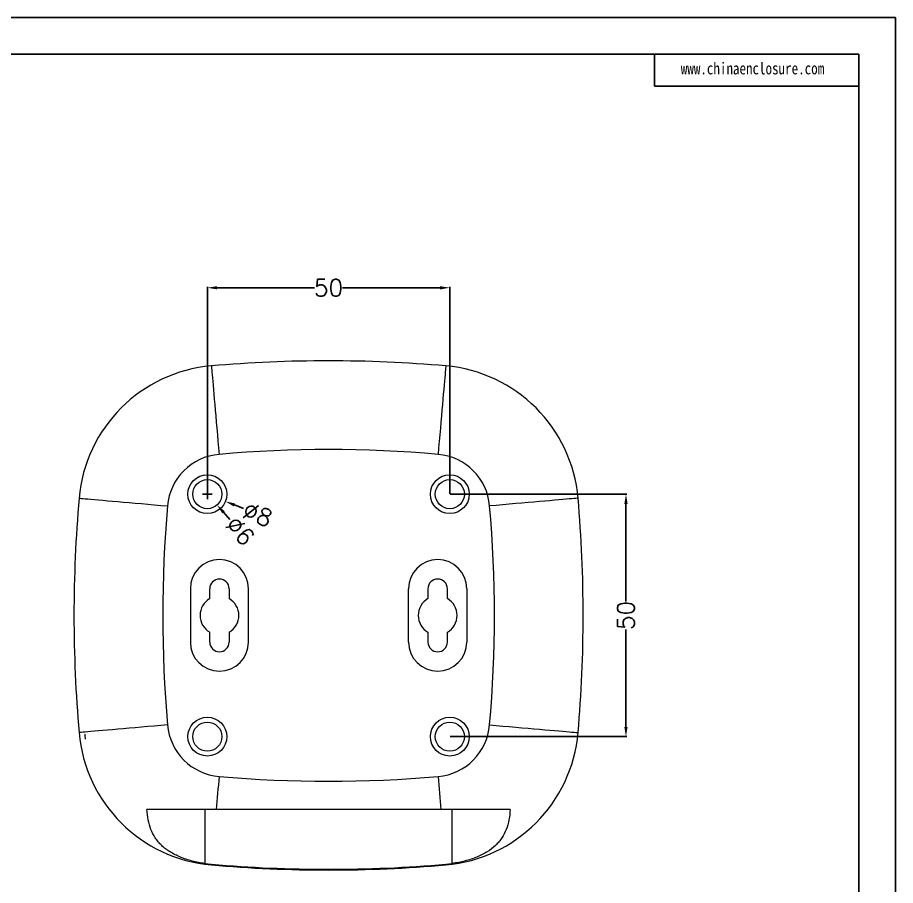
# Model space of a CAD drawing. Header units: inches. Extents: x 510 to 1495, y 1000 to 1318.
# Drawn here: x 779.2 to 960.2, y 1139.4 to 1318.4 of the extents above; entities that cross this region are included whole.
import ezdxf

# ---------------------------------------------------------------- set-up
doc = ezdxf.new("R2010")
doc.units = ezdxf.units.IN
doc.layers.add('文字', color=81, linetype='Continuous')
doc.styles.get("Standard").update_dxf_attribs({"font": 'txt', "bigfont": 'gbcbig.shx'})
doc.styles.add('宋体', font='', dxfattribs={"width": 0.8, "height": 3.5})
doc.styles.get('宋体').set_extended_font_data('SimSun')
doc.dimstyles.new('3.5', dxfattribs={"dimtxt": 3.5, "dimasz": 2, "dimexe": 0.18, "dimexo": 0.0625, "dimgap": 0.25, "dimtad": 0, "dimzin": 12, "dimdsep": 46, "dimtxsty": 'Standard', "dimcen": 1, "dimclrd": 3, "dimclre": 3, "dimadec": 0, "dimazin": 0, "dimtfac": 1, "dimtofl": 0, "dimtmove": 0, "dimatfit": 3, "dimfxl": 0, "dimtolj": 1, "dimtzin": 0, "dimarcsym": 0})

# ---------------------------------------------------------------- blocks, each defined once
blk = doc.blocks.new('*D203')
at = {"color": 3, "lineweight": -2, "transparency": 16777216}
for p, q in [((818.34, 1220.16), (818.34, 1262.85)), ((820.34, 1262.67), (840.46, 1262.67)), ((866.34, 1262.67), (846.21, 1262.67)), ((868.34, 1220.16), (868.34, 1262.85))]:
    blk.add_line(p, q, dxfattribs=at)
at = {"color": 3, "transparency": 16777216}
for points in [[(820.34, 1263), (820.34, 1262.33), (818.34, 1262.67)], [(866.34, 1263), (866.34, 1262.33), (868.34, 1262.67)]]:
    blk.add_solid(points, dxfattribs=at)
at = {"layer": 'Defpoints', "color": 0, "transparency": 16777216}
for p in [(868.34, 1262.67), (818.34, 1220.1), (868.34, 1220.1)]:
    blk.add_point(p, dxfattribs=at)
at = {"color": 0, "transparency": 16777216, "insert": (843.34, 1262.67), "char_height": 3.5, "attachment_point": 5}
blk.add_mtext('\\A1;50', dxfattribs=at)
blk = doc.blocks.new('*D204')
at = {"color": 3, "lineweight": -2, "transparency": 16777216}
for p, q in [((868.4, 1220.1), (904.84, 1220.1)), ((904.66, 1218.1), (904.66, 1197.98)), ((904.66, 1172.1), (904.66, 1192.23)), ((868.4, 1170.1), (904.84, 1170.1))]:
    blk.add_line(p, q, dxfattribs=at)
at = {"color": 3, "transparency": 16777216}
for points in [[(904.33, 1218.1), (905, 1218.1), (904.66, 1220.1)], [(904.33, 1172.1), (905, 1172.1), (904.66, 1170.1)]]:
    blk.add_solid(points, dxfattribs=at)
at = {"layer": 'Defpoints', "color": 0, "transparency": 16777216}
for p in [(868.34, 1220.1), (868.34, 1170.1), (904.66, 1170.1)]:
    blk.add_point(p, dxfattribs=at)
at = {"color": 0, "transparency": 16777216, "insert": (904.66, 1195.1), "char_height": 3.5, "attachment_point": 5, "rotation": 90}
blk.add_mtext('\\A1;50', dxfattribs=at)
blk = doc.blocks.new('*D205')
at = {"color": 3, "lineweight": -2, "transparency": 16777216}
for p, q in [((818.34, 1219.1), (818.34, 1221.1)), ((817.34, 1220.1), (819.34, 1220.1)), ((825.77, 1217.14), (823.91, 1217.88))]:
    blk.add_line(p, q, dxfattribs=at)
at = {"color": 3, "transparency": 16777216}
blk.add_solid([(824.04, 1218.19), (823.79, 1217.57), (822.06, 1218.62)], dxfattribs=at)
at = {"layer": 'Defpoints', "color": 0, "transparency": 16777216}
for p in [(814.62, 1221.58), (822.06, 1218.62)]:
    blk.add_point(p, dxfattribs=at)
at = {"color": 0, "transparency": 16777216, "insert": (828.71, 1215.96), "char_height": 3.5, "attachment_point": 5, "rotation": 338.2473}
blk.add_mtext('\\A1;∅8', dxfattribs=at)
blk = doc.blocks.new('*D206')
at = {"color": 3, "lineweight": -2, "transparency": 16777216}
for p, q in [((818.34, 1219.1), (818.34, 1221.1)), ((817.34, 1220.1), (819.34, 1220.1)), ((823, 1214.88), (821.67, 1216.37))]:
    blk.add_line(p, q, dxfattribs=at)
at = {"color": 3, "transparency": 16777216}
blk.add_solid([(821.92, 1216.6), (821.42, 1216.15), (820.34, 1217.86)], dxfattribs=at)
at = {"layer": 'Defpoints', "color": 0, "transparency": 16777216}
for p in [(816.34, 1222.34), (820.34, 1217.86)]:
    blk.add_point(p, dxfattribs=at)
at = {"color": 0, "transparency": 16777216, "insert": (825.11, 1212.52), "char_height": 3.5, "attachment_point": 5, "rotation": 311.775}
blk.add_mtext('\\A1;∅6', dxfattribs=at)

msp = doc.modelspace()

# ---------------------------------------------------------------- linework, layer by layer
for p, q in [((510.01, 1318.392), (960.233, 1318.392)), ((960.233, 1318.392), (960.233, 1000.052)), ((521.66, 1310.812), (952.653, 1310.812)), ((910.545, 1310.812), (910.545, 1304.233)), ((952.653, 1310.812), (952.653, 1007.631)), ((910.545, 1304.233), (952.653, 1304.233))]:
    msp.add_line(p, q)
at = {"color": 7, "linetype": 'Continuous', "lineweight": 15}
for p, q in [((814.84, 1200.602), (814.84, 1189.602)), ((818.84, 1198.566), (818.84, 1200.602)), ((822.84, 1200.602), (822.84, 1198.566)), ((826.84, 1189.602), (826.84, 1200.602)), ((859.84, 1189.602), (859.84, 1200.602)), ((863.84, 1200.602), (863.84, 1198.566)), ((867.84, 1198.566), (867.84, 1200.602)), ((871.84, 1200.602), (871.84, 1189.602)), ((818.84, 1189.602), (818.84, 1191.638)), ((822.84, 1191.638), (822.84, 1189.602)), ((863.84, 1191.638), (863.84, 1189.602)), ((867.84, 1189.602), (867.84, 1191.638)), ((817.84, 1155.102), (817.84, 1143.947)), ((868.84, 1143.947), (868.84, 1155.102))]:
    msp.add_line(p, q, dxfattribs=at)
at = {"color": 7, "linetype": 'Continuous', "lineweight": 15, "flags": 128}
for points in [[(819.172, 1246.55), (819.176, 1246.499), (819.189, 1246.346), (819.211, 1246.093), (819.242, 1245.74), (819.281, 1245.29), (819.329, 1244.745), (819.385, 1244.107), (819.448, 1243.382), (819.518, 1242.573), (819.596, 1241.683), (819.68, 1240.719), (819.77, 1239.686), (819.866, 1238.589), (819.967, 1237.435), (820.072, 1236.229), (820.181, 1234.98), (820.293, 1233.693), (820.408, 1232.376), (820.525, 1231.036), (820.643, 1229.682), (820.762, 1228.319)], [(867.508, 1246.55), (867.504, 1246.499), (867.49, 1246.346), (867.468, 1246.093), (867.438, 1245.74), (867.398, 1245.29), (867.351, 1244.745), (867.295, 1244.107), (867.232, 1243.382), (867.161, 1242.573), (867.084, 1241.683), (867, 1240.719), (866.909, 1239.686), (866.814, 1238.589), (866.713, 1237.435), (866.608, 1236.229), (866.499, 1234.98), (866.387, 1233.693), (866.272, 1232.376), (866.155, 1231.036), (866.037, 1229.682), (865.918, 1228.319)], [(791.892, 1219.27), (791.943, 1219.266), (792.096, 1219.253), (792.349, 1219.23), (792.702, 1219.2), (793.152, 1219.16), (793.697, 1219.113), (794.334, 1219.057), (795.06, 1218.994), (795.869, 1218.923), (796.759, 1218.846), (797.723, 1218.762), (798.756, 1218.672), (799.853, 1218.576), (801.007, 1218.475), (802.213, 1218.37), (803.462, 1218.261), (804.749, 1218.149), (806.066, 1218.034), (807.406, 1217.917), (808.76, 1217.799), (810.123, 1217.68)], [(894.788, 1219.27), (894.737, 1219.266), (894.584, 1219.253), (894.331, 1219.23), (893.978, 1219.2), (893.528, 1219.16), (892.982, 1219.113), (892.345, 1219.057), (891.62, 1218.994), (890.81, 1218.923), (889.921, 1218.846), (888.957, 1218.762), (887.924, 1218.672), (886.827, 1218.576), (885.672, 1218.475), (884.467, 1218.37), (883.217, 1218.261), (881.931, 1218.149), (880.614, 1218.034), (879.274, 1217.917), (877.919, 1217.799), (876.557, 1217.68)], [(810.123, 1172.524), (808.76, 1172.405), (807.406, 1172.287), (806.066, 1172.17), (804.749, 1172.055), (803.462, 1171.943), (802.213, 1171.834), (801.007, 1171.729), (799.853, 1171.628), (798.756, 1171.532), (797.723, 1171.442), (796.759, 1171.358), (795.869, 1171.281), (795.06, 1171.21), (794.334, 1171.147), (793.697, 1171.091), (793.152, 1171.044), (792.702, 1171.004), (792.349, 1170.974), (792.096, 1170.951), (791.943, 1170.938), (791.892, 1170.934)], [(876.557, 1172.524), (877.919, 1172.405), (879.274, 1172.287), (880.614, 1172.17), (881.931, 1172.055), (883.217, 1171.943), (884.467, 1171.834), (885.672, 1171.729), (886.827, 1171.628), (887.924, 1171.532), (888.957, 1171.442), (889.921, 1171.358), (890.81, 1171.281), (891.62, 1171.21), (892.345, 1171.147), (892.982, 1171.091), (893.528, 1171.044), (893.978, 1171.004), (894.331, 1170.974), (894.584, 1170.951), (894.737, 1170.938), (894.788, 1170.934)], [(820.762, 1161.885), (820.686, 1161.016), (820.61, 1160.15), (820.535, 1159.287), (820.46, 1158.431), (820.386, 1157.582), (820.313, 1156.743), (820.241, 1155.916), (820.17, 1155.102)], [(865.918, 1161.885), (865.994, 1161.016), (866.069, 1160.15), (866.145, 1159.287), (866.219, 1158.431), (866.293, 1157.582), (866.366, 1156.743), (866.439, 1155.916), (866.51, 1155.102)], [(819.184, 1143.799), (819.181, 1143.765), (819.179, 1143.735), (819.176, 1143.711), (819.175, 1143.69), (819.173, 1143.674), (819.172, 1143.663), (819.172, 1143.656), (819.172, 1143.654)], [(867.496, 1143.799), (867.499, 1143.765), (867.501, 1143.735), (867.503, 1143.711), (867.505, 1143.69), (867.506, 1143.674), (867.507, 1143.663), (867.508, 1143.656), (867.508, 1143.654)]]:
    msp.add_lwpolyline(points, dxfattribs=at)
at = {"color": 7, "linetype": 'Continuous', "lineweight": 15}
for centre, radius in [((818.34, 1220.102), 4), ((868.34, 1220.102), 4), ((818.34, 1220.102), 3), ((868.34, 1220.102), 3), ((818.34, 1170.102), 4), ((818.34, 1170.102), 3), ((868.34, 1170.102), 4), ((868.34, 1170.102), 3)]:
    msp.add_circle(centre, radius, dxfattribs=at)
for centre, radius, start, end in [((843.34, 969.477), 278.125, 85.01486, 94.98514), ((821.778, 1216.663), 30, 94.98514, 175.01486), ((864.901, 1216.663), 30, 4.98514, 85.01486), ((843.34, 969.477), 259.825, 85.01486, 94.98514), ((821.778, 1216.663), 11.7, 94.98514, 175.01486), ((864.901, 1216.663), 11.7, 4.98514, 85.01486), ((1068.965, 1195.102), 278.125, 175.01486, 184.98514), ((617.715, 1195.102), 278.125, 355.01486, 4.98514), ((1068.965, 1195.102), 259.825, 175.01486, 184.98514), ((617.715, 1195.102), 259.825, 355.01486, 4.98514), ((820.84, 1200.602), 6, 0, 180), ((865.84, 1200.602), 6, 0, 180), ((820.84, 1200.602), 2, 0, 180), ((865.84, 1200.602), 2, 0, 180), ((820.84, 1195.102), 4, 120, 240), ((820.84, 1195.102), 4, 300, 60), ((865.84, 1195.102), 4, 120, 240), ((865.84, 1195.102), 4, 300, 60), ((820.84, 1189.602), 6, 180, 0), ((820.84, 1189.602), 2, 180, 0), ((865.84, 1189.602), 6, 180, 0), ((865.84, 1189.602), 2, 180, 0), ((821.778, 1173.541), 11.7, 184.98514, 265.01486), ((864.901, 1173.541), 11.7, 274.98514, 355.01486), ((821.778, 1173.541), 30, 184.98514, 265.01486), ((821.778, 1173.541), 28.881, 185.83977, 187.83792), ((864.901, 1173.541), 30, 274.98514, 355.01486), ((843.34, 1420.727), 259.825, 265.01486, 274.98514), ((821.778, 1173.541), 29.855, 262.41919, 265.01486), ((843.34, 1420.727), 278.125, 265.01486, 274.98514), ((843.34, 1420.727), 277.98, 265.01486, 274.98514), ((864.901, 1173.541), 29.855, 274.98514, 277.58081)]:
    msp.add_arc(centre, radius, start, end, dxfattribs=at)
for points, knots in [([(817.84, 1143.947), (816.94, 1144.066), (816.066, 1144.236), (814.794, 1144.565), (814.374, 1144.688), (813.556, 1144.958), (813.162, 1145.103), (812.4, 1145.416), (812.033, 1145.583), (811.326, 1145.942), (810.984, 1146.133), (810.012, 1146.738), (809.438, 1147.178), (808.675, 1147.9), (808.437, 1148.152), (807.997, 1148.674), (807.795, 1148.943), (807.242, 1149.774), (806.942, 1150.361), (806.457, 1151.613), (806.276, 1152.273), (806.015, 1153.644), (805.933, 1154.357), (805.887, 1155.102)], [0, 0, 0, 0, 0.125, 0.125, 0.1875, 0.1875, 0.25, 0.25, 0.3125, 0.3125, 0.375, 0.375, 0.5, 0.5, 0.5625, 0.5625, 0.625, 0.625, 0.75, 0.75, 0.875, 0.875, 1, 1, 1, 1]), ([(820.17, 1155.102), (818.93, 1155.102), (817.695, 1155.102), (815.235, 1155.102), (814.01, 1155.102), (812.184, 1155.102), (811.575, 1155.102), (810.378, 1155.102), (809.789, 1155.102), (808.057, 1155.102), (806.946, 1155.102), (805.887, 1155.102)], [0, 0, 0, 0, 0.25, 0.25, 0.5, 0.5, 0.625, 0.625, 0.75, 0.75, 1, 1, 1, 1]), ([(866.51, 1155.102), (862.663, 1155.102), (858.812, 1155.102), (851.106, 1155.102), (847.25, 1155.102), (842.913, 1155.102), (842.427, 1155.102), (841.459, 1155.102), (840.007, 1155.102), (838.555, 1155.102), (835.651, 1155.102), (833.715, 1155.102), (827.909, 1155.102), (824.039, 1155.102), (820.17, 1155.102)], [0, 0, 0, 0, 0.25, 0.25, 0.5, 0.5, 0.53125, 0.53125, 0.5625, 0.625, 0.625, 0.75, 0.75, 1, 1, 1, 1]), ([(880.792, 1155.102), (880.258, 1155.102), (879.707, 1155.102), (878.586, 1155.102), (878.014, 1155.102), (876.851, 1155.102), (876.26, 1155.102), (875.059, 1155.102), (874.458, 1155.102), (872.647, 1155.102), (871.429, 1155.102), (868.98, 1155.102), (867.748, 1155.102), (866.51, 1155.102)], [0, 0, 0, 0, 0.125, 0.125, 0.25, 0.25, 0.375, 0.375, 0.5, 0.5, 0.75, 0.75, 1, 1, 1, 1]), ([(880.792, 1155.102), (880.747, 1154.357), (880.665, 1153.643), (880.403, 1152.271), (880.221, 1151.61), (879.74, 1150.367), (879.442, 1149.783), (878.894, 1148.956), (878.694, 1148.688), (878.257, 1148.168), (878.018, 1147.914), (877.253, 1147.187), (876.679, 1146.747), (875.715, 1146.144), (875.375, 1145.953), (874.661, 1145.59), (874.292, 1145.422), (873.151, 1144.952), (872.345, 1144.685), (871.061, 1144.351), (870.621, 1144.252), (869.738, 1144.08), (869.291, 1144.007), (868.84, 1143.947)], [0, 0, 0, 0, 0.125, 0.125, 0.25, 0.25, 0.375, 0.375, 0.4375, 0.4375, 0.5, 0.5, 0.625, 0.625, 0.6875, 0.6875, 0.75, 0.75, 0.875, 0.875, 0.9375, 0.9375, 1, 1, 1, 1])]:
    msp.add_open_spline(points, degree=3, knots=knots, dxfattribs=at)

# ---------------------------------------------------------------- texts
at = {"layer": '文字', "color": 0, "insert": (915.97, 1309.145), "char_height": 2.47036, "width": 43.40188, "attachment_point": 1, "style": '宋体'}
msp.add_mtext('www.chinaenclosure.com', dxfattribs=at)

# ---------------------------------------------------------------- dimensions: what is measured, and where the dimension line sits
dim = msp.add_linear_dim(base=(868.34, 1262.665), p1=(818.34, 1220.102), p2=(868.34, 1220.102), dimstyle='3.5')
dim.commit()
dim.dimension.update_dxf_attribs({"geometry": '*D203', "text_midpoint": (843.34, 1262.665)})
for p1, p2, picture, middle in [((816.341, 1222.339), (820.338, 1217.865), '*D206', (825.113, 1212.52)), ((814.625, 1221.584), (822.055, 1218.62), '*D205', (828.711, 1215.964))]:
    dim = msp.add_diameter_dim_2p(p1=p1, p2=p2, dimstyle='3.5')
    dim.commit()
    dim.dimension.update_dxf_attribs({"geometry": picture, "text_midpoint": middle})
dim = msp.add_linear_dim(base=(904.663, 1170.102), p1=(868.34, 1220.102), p2=(868.34, 1170.102), angle=90, dimstyle='3.5')
dim.commit()
dim.dimension.update_dxf_attribs({"geometry": '*D204', "text_midpoint": (904.663, 1195.102)})

doc.saveas('drawing.dxf')
